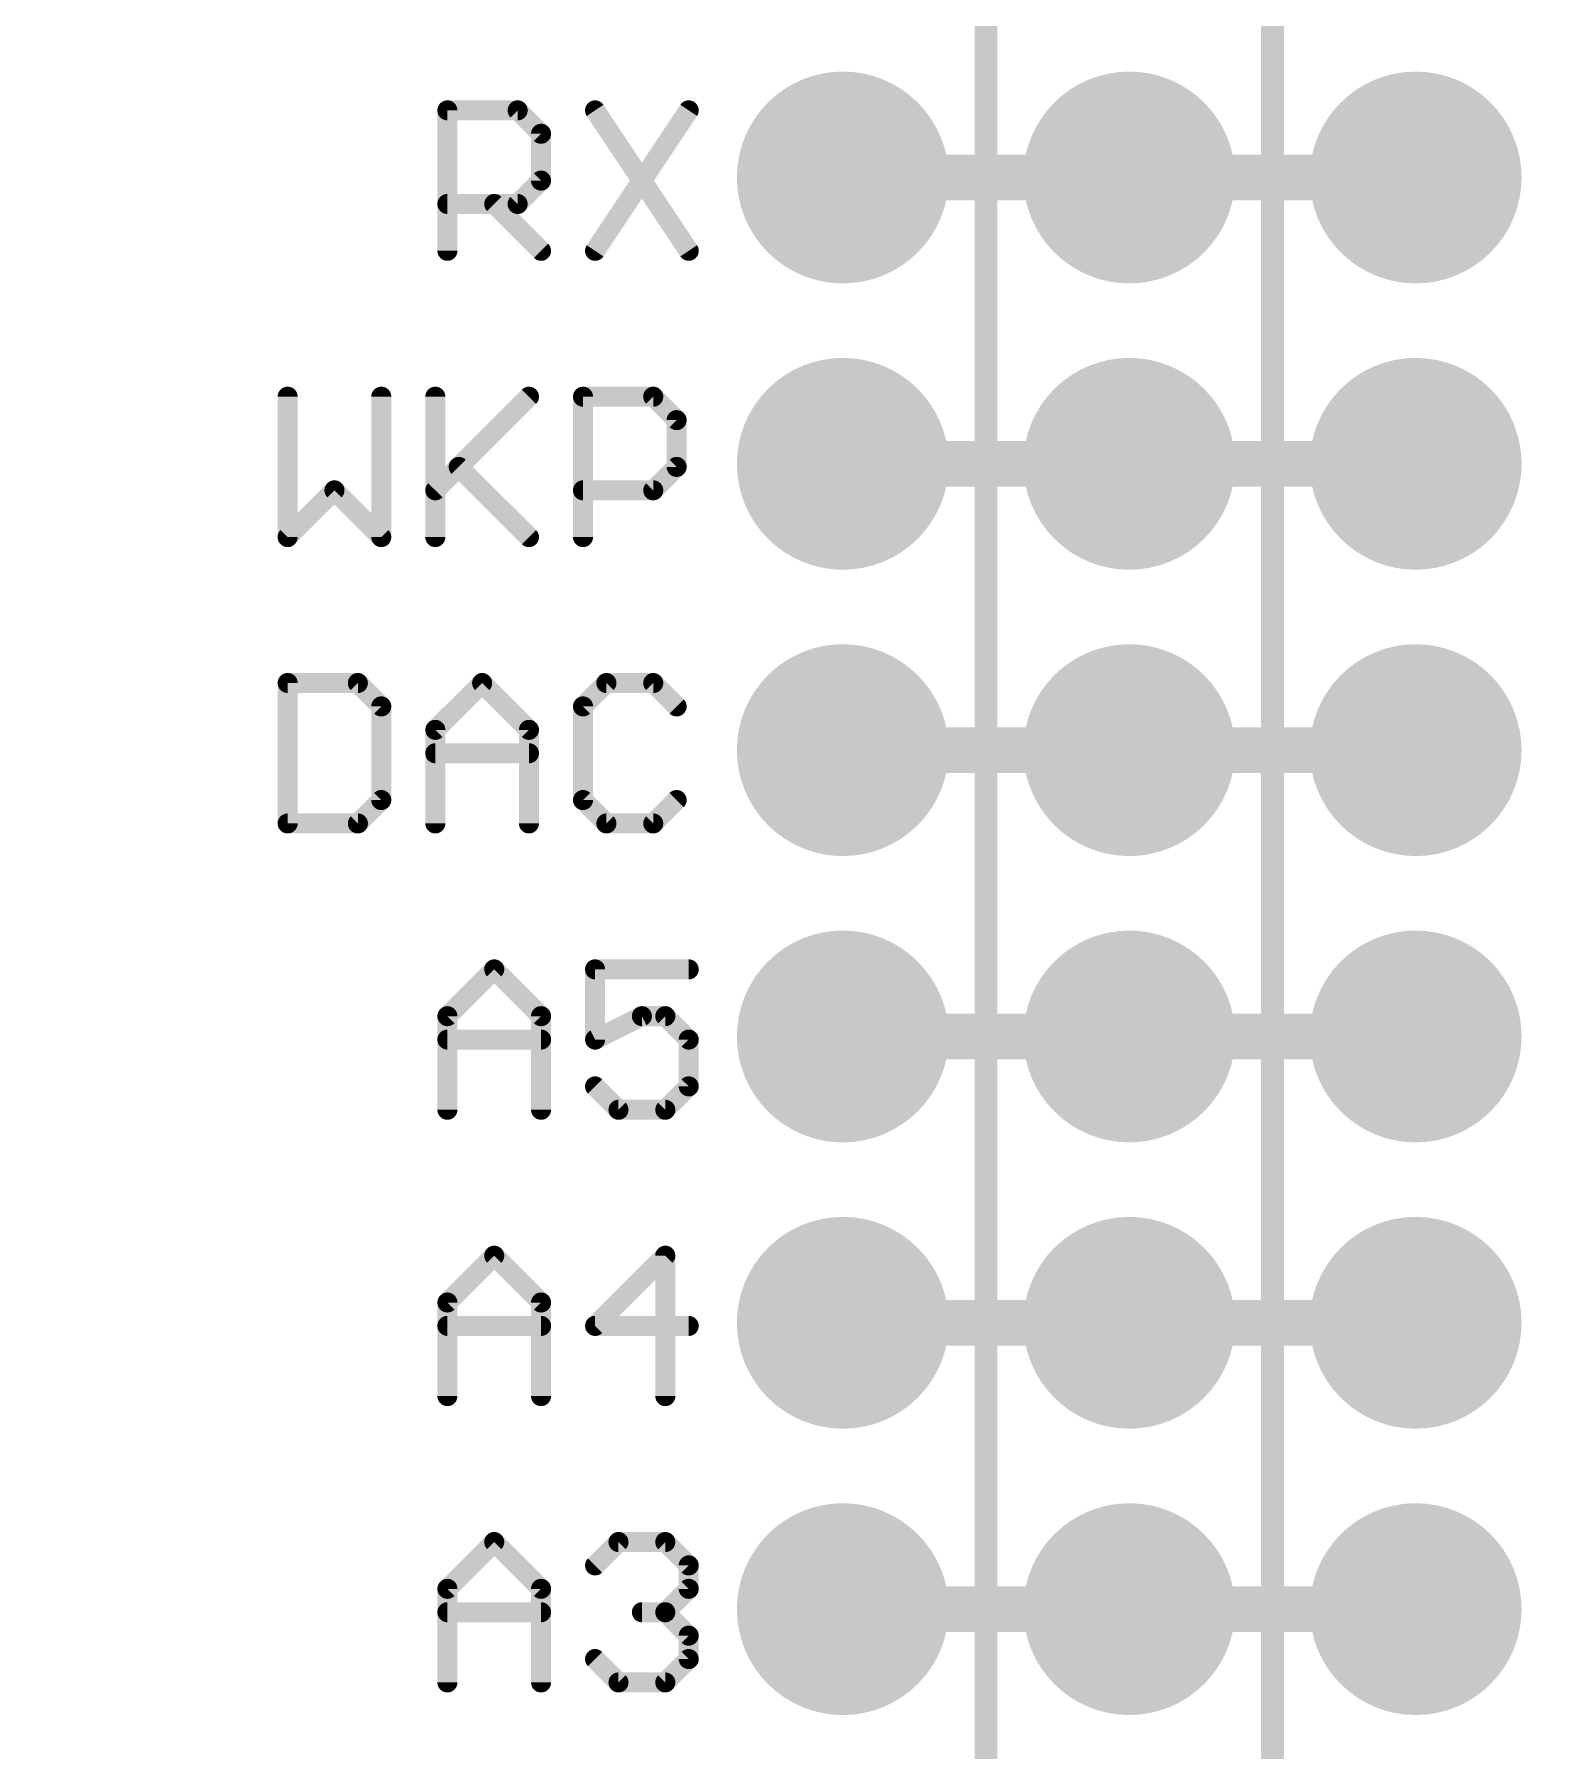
# Model space of a CAD drawing. Extents: x -33.4 to 34.4, y -34.2 to 33.7.
# Drawn here: x -18.6 to -5.17, y -3.01 to 12.22 of the extents above; entities that cross this region are included whole.
import ezdxf

# ---------------------------------------------------------------- set-up
doc = ezdxf.new("R2010")
doc.units = 0
for name, color, linetype in [('1', 12, 'CONTINUOUS'), ('16', 132, 'CONTINUOUS'), ('17', 110, 'CONTINUOUS'), ('20', 53, 'CONTINUOUS'), ('21', 40, 'CONTINUOUS')]:
    doc.layers.add(name, color=color, linetype=linetype)

# ---------------------------------------------------------------- blocks, each defined once
blk = doc.blocks.new('ROUNDP')
at = {"const_width": 0.5}
blk.add_lwpolyline([(0, -0.25, 1), (0, 0.25, 1), (0, -0.25)], format="xyb", dxfattribs=at)

msp = doc.modelspace()

# ---------------------------------------------------------------- linework, layer by layer
at = {"layer": '1'}
for points, const_width in [([(0, 29.2, 1), (0, -29.2)], 0.254), ([(0, 25.4, 0.4142), (-25.4, 0)], 0.254), ([(-11.43, 11.0516, 1), (-11.43, 10.8484)], 0.2032), ([(-8.89, 11.0516, 1), (-8.89, 10.8484)], 0.2032), ([(-8.89, 10.8484, 1), (-8.89, 11.0516)], 0.2032), ([(-6.35, 10.8484, 1), (-6.35, 11.0516)], 0.2032), ([(-11.43, 8.5116, 1), (-11.43, 8.3084)], 0.2032), ([(-8.89, 8.5116, 1), (-8.89, 8.3084)], 0.2032), ([(-8.89, 8.3084, 1), (-8.89, 8.5116)], 0.2032), ([(-6.35, 8.3084, 1), (-6.35, 8.5116)], 0.2032), ([(-11.43, 5.9716, 1), (-11.43, 5.7684)], 0.2032), ([(-8.89, 5.9716, 1), (-8.89, 5.7684)], 0.2032), ([(-8.89, 5.7684, 1), (-8.89, 5.9716)], 0.2032), ([(-6.35, 5.7684, 1), (-6.35, 5.9716)], 0.2032), ([(-11.43, 3.4316, 1), (-11.43, 3.2284)], 0.2032), ([(-8.89, 3.4316, 1), (-8.89, 3.2284)], 0.2032), ([(-8.89, 3.2284, 1), (-8.89, 3.4316)], 0.2032), ([(-6.35, 3.2284, 1), (-6.35, 3.4316)], 0.2032), ([(-11.43, 0.8916, 1), (-11.43, 0.6884)], 0.2032), ([(-8.89, 0.8916, 1), (-8.89, 0.6884)], 0.2032), ([(-8.89, 0.6884, 1), (-8.89, 0.8916)], 0.2032), ([(-6.35, 0.6884, 1), (-6.35, 0.8916)], 0.2032), ([(-25.4, 0, 0.4142), (0, -25.4)], 0.254), ([(-11.43, -1.6484, 1), (-11.43, -1.8516)], 0.2032), ([(-8.89, -1.6484, 1), (-8.89, -1.8516)], 0.2032), ([(-8.89, -1.8516, 1), (-8.89, -1.6484)], 0.2032), ([(-6.35, -1.8516, 1), (-6.35, -1.6484)], 0.2032)]:
    msp.add_lwpolyline(points, format="xyb", dxfattribs=dict(at, const_width=const_width))
at = {"layer": '1', "const_width": 0.4064}
for points in [[(-8.89, 10.95), (-11.43, 10.95)], [(-6.35, 10.95), (-8.89, 10.95)], [(-8.89, 8.41), (-11.43, 8.41)], [(-8.89, 8.41), (-6.35, 8.41)], [(-11.43, 5.87), (-8.89, 5.87)], [(-8.89, 5.87), (-6.35, 5.87)], [(-8.89, 3.33), (-11.43, 3.33)], [(-6.35, 3.33), (-8.89, 3.33)], [(-11.43, 0.79), (-8.89, 0.79)], [(-6.35, 0.79), (-8.89, 0.79)], [(-11.43, -1.75), (-8.89, -1.75)], [(-8.89, -1.75), (-6.35, -1.75)]]:
    msp.add_lwpolyline(points, dxfattribs=at)
at = {"layer": '16', "const_width": 0.4064}
for points in [[(-0.3, 27.5085, 0.4142), (-27.5085, 0.3)], [(-27.5085, -0.3, 0.4142), (-0.3, -27.5085)]]:
    msp.add_lwpolyline(points, format="xyb", dxfattribs=at)
at = {"layer": '20'}
for start, end in [(90, 180), (180, 270)]:
    msp.add_arc((0, 0), 32.766, start, end, dxfattribs=at)
at = {"layer": '21'}
for points, const_width in [([(-10.16, -10.64), (-10.16, 19.84)], 0.2032), ([(-7.62, 19.84), (-7.62, -10.64)], 0.2032), ([(-14.9368, 10.2997), (-14.9368, 11.5454)], 0.1778), ([(-14.9368, 11.5454), (-14.314, 11.5454)], 0.1778), ([(-14.314, 11.5454), (-14.1064, 11.3378)], 0.1778), ([(-13.6271, 11.5454), (-12.7967, 10.2997)], 0.1778), ([(-12.7967, 11.5454), (-13.6271, 10.2997)], 0.1778), ([(-14.1064, 11.3378), (-14.1064, 10.9225)], 0.1778), ([(-14.1064, 10.9225), (-14.314, 10.7149)], 0.1778), ([(-14.314, 10.7149), (-14.9368, 10.7149)], 0.1778), ([(-14.5216, 10.7149), (-14.1064, 10.2997)], 0.1778), ([(-16.3537, 9.0054), (-16.3537, 7.7597)], 0.1778), ([(-15.5233, 7.7597), (-15.5233, 9.0054)], 0.1778), ([(-15.044, 9.0054), (-15.044, 7.7597)], 0.1778), ([(-15.044, 8.1749), (-14.2135, 9.0054)], 0.1778), ([(-13.7342, 7.7597), (-13.7342, 9.0054)], 0.1778), ([(-13.7342, 9.0054), (-13.1114, 9.0054)], 0.1778), ([(-13.1114, 9.0054), (-12.9038, 8.7978)], 0.1778), ([(-12.9038, 8.7978), (-12.9038, 8.3825)], 0.1778), ([(-14.8364, 8.3825), (-14.2135, 7.7597)], 0.1778), ([(-12.9038, 8.3825), (-13.1114, 8.1749)], 0.1778), ([(-16.3537, 7.7597), (-15.9385, 8.1749)], 0.1778), ([(-15.9385, 8.1749), (-15.5233, 7.7597)], 0.1778), ([(-13.1114, 8.1749), (-13.7342, 8.1749)], 0.1778), ([(-16.3537, 6.4654), (-16.3537, 5.2197)], 0.1778), ([(-15.7309, 6.4654), (-16.3537, 6.4654)], 0.1778), ([(-15.5233, 6.2578), (-15.7309, 6.4654)], 0.1778), ([(-15.044, 6.0501), (-14.6287, 6.4654)], 0.1778), ([(-14.6287, 6.4654), (-14.2135, 6.0501)], 0.1778), ([(-13.5266, 6.4654), (-13.7342, 6.2578)], 0.1778), ([(-13.1114, 6.4654), (-13.5266, 6.4654)], 0.1778), ([(-12.9038, 6.2578), (-13.1114, 6.4654)], 0.1778), ([(-15.5233, 5.4273), (-15.5233, 6.2578)], 0.1778), ([(-13.7342, 6.2578), (-13.7342, 5.4273)], 0.1778), ([(-15.044, 5.2197), (-15.044, 6.0501)], 0.1778), ([(-14.2135, 6.0501), (-14.2135, 5.2197)], 0.1778), ([(-15.044, 5.8425), (-14.2135, 5.8425)], 0.1778), ([(-15.7309, 5.2197), (-15.5233, 5.4273)], 0.1778), ([(-13.7342, 5.4273), (-13.5266, 5.2197)], 0.1778), ([(-13.1114, 5.2197), (-12.9038, 5.4273)], 0.1778), ([(-16.3537, 5.2197), (-15.7309, 5.2197)], 0.1778), ([(-13.5266, 5.2197), (-13.1114, 5.2197)], 0.1778), ([(-14.9368, 3.5101), (-14.5216, 3.9254)], 0.1778), ([(-14.5216, 3.9254), (-14.1064, 3.5101)], 0.1778), ([(-12.7967, 3.9254), (-13.6271, 3.9254)], 0.1778), ([(-13.6271, 3.9254), (-13.6271, 3.3025)], 0.1778), ([(-14.9368, 2.6797), (-14.9368, 3.5101)], 0.1778), ([(-14.1064, 3.5101), (-14.1064, 2.6797)], 0.1778), ([(-13.6271, 3.3025), (-13.2119, 3.5101)], 0.1778), ([(-13.2119, 3.5101), (-13.0043, 3.5101)], 0.1778), ([(-13.0043, 3.5101), (-12.7967, 3.3025)], 0.1778), ([(-14.9368, 3.3025), (-14.1064, 3.3025)], 0.1778), ([(-12.7967, 3.3025), (-12.7967, 2.8873)], 0.1778), ([(-13.4195, 2.6797), (-13.6271, 2.8873)], 0.1778), ([(-12.7967, 2.8873), (-13.0043, 2.6797)], 0.1778), ([(-13.0043, 2.6797), (-13.4195, 2.6797)], 0.1778), ([(-14.9368, 0.9701), (-14.5216, 1.3854)], 0.1778), ([(-14.5216, 1.3854), (-14.1064, 0.9701)], 0.1778), ([(-13.0043, 1.3854), (-13.6271, 0.7625)], 0.1778), ([(-13.0043, 0.1397), (-13.0043, 1.3854)], 0.1778), ([(-14.9368, 0.1397), (-14.9368, 0.9701)], 0.1778), ([(-14.1064, 0.9701), (-14.1064, 0.1397)], 0.1778), ([(-14.9368, 0.7625), (-14.1064, 0.7625)], 0.1778), ([(-13.6271, 0.7625), (-12.7967, 0.7625)], 0.1778), ([(-14.9368, -1.5699), (-14.5216, -1.1546)], 0.1778), ([(-14.5216, -1.1546), (-14.1064, -1.5699)], 0.1778), ([(-13.6271, -1.3622), (-13.4195, -1.1546)], 0.1778), ([(-13.4195, -1.1546), (-13.0043, -1.1546)], 0.1778), ([(-13.0043, -1.1546), (-12.7967, -1.3622)], 0.1778), ([(-12.7967, -1.3622), (-12.7967, -1.5699)], 0.1778), ([(-14.9368, -2.4003), (-14.9368, -1.5699)], 0.1778), ([(-14.1064, -1.5699), (-14.1064, -2.4003)], 0.1778), ([(-12.7967, -1.5699), (-13.0043, -1.7775)], 0.1778), ([(-14.9368, -1.7775), (-14.1064, -1.7775)], 0.1778), ([(-13.0043, -1.7775), (-13.2119, -1.7775)], 0.1778), ([(-13.0043, -1.7775), (-12.7967, -1.9851)], 0.1778), ([(-12.7967, -1.9851), (-12.7967, -2.1927)], 0.1778), ([(-13.4195, -2.4003), (-13.6271, -2.1927)], 0.1778), ([(-12.7967, -2.1927), (-13.0043, -2.4003)], 0.1778), ([(-13.0043, -2.4003), (-13.4195, -2.4003)], 0.1778)]:
    msp.add_lwpolyline(points, dxfattribs=dict(at, const_width=const_width))
at = {"layer": '21', "const_width": 0.0889}
for points in [[(-14.8924, 11.5454, 1), (-14.9813, 11.5454)], [(-14.9368, 11.5898, 1), (-14.9368, 11.5009)], [(-14.2826, 11.5768, 1), (-14.3454, 11.5139)], [(-14.314, 11.5009, 1), (-14.314, 11.5898)], [(-13.5901, 11.57, 1), (-13.6641, 11.5207)], [(-12.7597, 11.5207, 1), (-12.8336, 11.57)], [(-14.0619, 11.3378, 1), (-14.1508, 11.3378)], [(-14.1378, 11.3063, 1), (-14.075, 11.3692)], [(-14.1508, 10.9225, 1), (-14.0619, 10.9225)], [(-14.075, 10.8911, 1), (-14.1378, 10.954)], [(-14.9368, 10.7594, 1), (-14.9368, 10.6705)], [(-14.4902, 10.7463, 1), (-14.553, 10.6835)], [(-14.3454, 10.7463, 1), (-14.2826, 10.6835)], [(-14.314, 10.6705, 1), (-14.314, 10.7594)], [(-14.1378, 10.2683, 1), (-14.075, 10.3311)], [(-13.6641, 10.3244, 1), (-13.5901, 10.275)], [(-12.8336, 10.275, 1), (-12.7597, 10.3244)], [(-14.9813, 10.2997, 1), (-14.8924, 10.2997)], [(-16.3092, 9.0054, 1), (-16.3981, 9.0054)], [(-15.4788, 9.0054, 1), (-15.5677, 9.0054)], [(-14.9995, 9.0054, 1), (-15.0884, 9.0054)], [(-14.1821, 8.9739, 1), (-14.245, 9.0368)], [(-13.6898, 9.0054, 1), (-13.7787, 9.0054)], [(-13.7342, 9.0498, 1), (-13.7342, 8.9609)], [(-13.08, 9.0368, 1), (-13.1428, 8.9739)], [(-13.1114, 8.9609, 1), (-13.1114, 9.0498)], [(-12.8594, 8.7978, 1), (-12.9482, 8.7978)], [(-12.9352, 8.7663, 1), (-12.8724, 8.8292)], [(-14.8049, 8.414, 1), (-14.8678, 8.3511)], [(-12.9482, 8.3825, 1), (-12.8594, 8.3825)], [(-12.8724, 8.3511, 1), (-12.9352, 8.414)], [(-15.907, 8.2063, 1), (-15.9699, 8.1435)], [(-15.907, 8.1435, 1), (-15.9699, 8.2063)], [(-15.0754, 8.2063, 1), (-15.0125, 8.1435)], [(-13.7342, 8.2194, 1), (-13.7342, 8.1305)], [(-13.1428, 8.2063, 1), (-13.08, 8.1435)], [(-13.1114, 8.1305, 1), (-13.1114, 8.2194)], [(-16.3851, 7.7911, 1), (-16.3223, 7.7283)], [(-16.3981, 7.7597, 1), (-16.3092, 7.7597)], [(-15.5677, 7.7597, 1), (-15.4788, 7.7597)], [(-15.5547, 7.7283, 1), (-15.4918, 7.7911)], [(-15.0884, 7.7597, 1), (-14.9995, 7.7597)], [(-14.245, 7.7283, 1), (-14.1821, 7.7911)], [(-13.7787, 7.7597, 1), (-13.6898, 7.7597)], [(-16.3092, 6.4654, 1), (-16.3981, 6.4654)], [(-16.3537, 6.5098, 1), (-16.3537, 6.4209)], [(-15.6994, 6.4968, 1), (-15.7623, 6.4339)], [(-15.7309, 6.4209, 1), (-15.7309, 6.5098)], [(-14.5973, 6.4968, 1), (-14.6602, 6.4339)], [(-14.5973, 6.4339, 1), (-14.6602, 6.4968)], [(-13.5266, 6.5098, 1), (-13.5266, 6.4209)], [(-13.4952, 6.4339, 1), (-13.5581, 6.4968)], [(-13.08, 6.4968, 1), (-13.1428, 6.4339)], [(-13.1114, 6.4209, 1), (-13.1114, 6.5098)], [(-15.4788, 6.2578, 1), (-15.5677, 6.2578)], [(-15.5547, 6.2263, 1), (-15.4918, 6.2892)], [(-13.6898, 6.2578, 1), (-13.7787, 6.2578)], [(-13.7657, 6.2892, 1), (-13.7028, 6.2263)], [(-12.9352, 6.2263, 1), (-12.8724, 6.2892)], [(-15.0754, 6.0816, 1), (-15.0125, 6.0187)], [(-14.9995, 6.0501, 1), (-15.0884, 6.0501)], [(-14.1691, 6.0501, 1), (-14.258, 6.0501)], [(-14.245, 6.0187, 1), (-14.1821, 6.0816)], [(-15.044, 5.887, 1), (-15.044, 5.7981)], [(-14.2135, 5.7981, 1), (-14.2135, 5.887)], [(-15.4918, 5.3959, 1), (-15.5547, 5.4587)], [(-13.7028, 5.4587, 1), (-13.7657, 5.3959)], [(-12.8724, 5.3959, 1), (-12.9352, 5.4587)], [(-15.5677, 5.4273, 1), (-15.4788, 5.4273)], [(-13.7787, 5.4273, 1), (-13.6898, 5.4273)], [(-16.3537, 5.2642, 1), (-16.3537, 5.1753)], [(-16.3981, 5.2197, 1), (-16.3092, 5.2197)], [(-15.7623, 5.2511, 1), (-15.6994, 5.1883)], [(-15.7309, 5.1753, 1), (-15.7309, 5.2642)], [(-15.0884, 5.2197, 1), (-14.9995, 5.2197)], [(-14.258, 5.2197, 1), (-14.1691, 5.2197)], [(-13.5266, 5.2642, 1), (-13.5266, 5.1753)], [(-13.5581, 5.1883, 1), (-13.4952, 5.2511)], [(-13.1428, 5.2511, 1), (-13.08, 5.1883)], [(-13.1114, 5.1753, 1), (-13.1114, 5.2642)], [(-14.4902, 3.9568, 1), (-14.553, 3.8939)], [(-14.4902, 3.8939, 1), (-14.553, 3.9568)], [(-13.6271, 3.9698, 1), (-13.6271, 3.8809)], [(-13.5827, 3.9254, 1), (-13.6715, 3.9254)], [(-12.7967, 3.8809, 1), (-12.7967, 3.9698)], [(-14.9683, 3.5416, 1), (-14.9054, 3.4787)], [(-14.8924, 3.5101, 1), (-14.9813, 3.5101)], [(-14.0619, 3.5101, 1), (-14.1508, 3.5101)], [(-14.1378, 3.4787, 1), (-14.075, 3.5416)], [(-13.2119, 3.5546, 1), (-13.2119, 3.4657)], [(-13.192, 3.4704, 1), (-13.2318, 3.5499)], [(-12.9728, 3.5416, 1), (-13.0357, 3.4787)], [(-13.0043, 3.4657, 1), (-13.0043, 3.5546)], [(-14.9368, 3.347, 1), (-14.9368, 3.2581)], [(-14.1064, 3.2581, 1), (-14.1064, 3.347)], [(-13.647, 3.3423, 1), (-13.6072, 3.2628)], [(-12.7522, 3.3025, 1), (-12.8411, 3.3025)], [(-12.8281, 3.2711, 1), (-12.7652, 3.334)], [(-13.6715, 3.3025, 1), (-13.5827, 3.3025)], [(-13.5957, 2.9187, 1), (-13.6585, 2.8559)], [(-12.8411, 2.8873, 1), (-12.7522, 2.8873)], [(-12.7652, 2.8559, 1), (-12.8281, 2.9187)], [(-13.4195, 2.7241, 1), (-13.4195, 2.6353)], [(-13.4509, 2.6483, 1), (-13.3881, 2.7111)], [(-13.0357, 2.7111, 1), (-12.9728, 2.6483)], [(-13.0043, 2.6353, 1), (-13.0043, 2.7241)], [(-14.9813, 2.6797, 1), (-14.8924, 2.6797)], [(-14.1508, 2.6797, 1), (-14.0619, 2.6797)], [(-14.4902, 1.4168, 1), (-14.553, 1.3539)], [(-14.4902, 1.3539, 1), (-14.553, 1.4168)], [(-12.9598, 1.3854, 1), (-13.0487, 1.3854)], [(-12.9728, 1.3539, 1), (-13.0357, 1.4168)], [(-14.9683, 1.0016, 1), (-14.9054, 0.9387)], [(-14.8924, 0.9701, 1), (-14.9813, 0.9701)], [(-14.0619, 0.9701, 1), (-14.1508, 0.9701)], [(-14.1378, 0.9387, 1), (-14.075, 1.0016)], [(-14.9368, 0.807, 1), (-14.9368, 0.7181)], [(-14.1064, 0.7181, 1), (-14.1064, 0.807)], [(-13.6271, 0.807, 1), (-13.6271, 0.7181)], [(-13.6585, 0.794, 1), (-13.5957, 0.7311)], [(-12.7967, 0.7181, 1), (-12.7967, 0.807)], [(-14.9813, 0.1397, 1), (-14.8924, 0.1397)], [(-14.1508, 0.1397, 1), (-14.0619, 0.1397)], [(-13.0487, 0.1397, 1), (-12.9598, 0.1397)], [(-14.4902, -1.1232, 1), (-14.553, -1.1861)], [(-14.4902, -1.1861, 1), (-14.553, -1.1232)], [(-13.4195, -1.1102, 1), (-13.4195, -1.1991)], [(-13.3881, -1.1861, 1), (-13.4509, -1.1232)], [(-12.9728, -1.1232, 1), (-13.0357, -1.1861)], [(-13.0043, -1.1991, 1), (-13.0043, -1.1102)], [(-13.6585, -1.3308, 1), (-13.5957, -1.3937)], [(-12.7522, -1.3622, 1), (-12.8411, -1.3622)], [(-12.8281, -1.3937, 1), (-12.7652, -1.3308)], [(-14.9683, -1.5384, 1), (-14.9054, -1.6013)], [(-14.8924, -1.5699, 1), (-14.9813, -1.5699)], [(-14.0619, -1.5699, 1), (-14.1508, -1.5699)], [(-14.1378, -1.6013, 1), (-14.075, -1.5384)], [(-12.7652, -1.6013, 1), (-12.8281, -1.5384)], [(-12.8411, -1.5699, 1), (-12.7522, -1.5699)], [(-14.9368, -1.733, 1), (-14.9368, -1.8219)], [(-14.1064, -1.8219, 1), (-14.1064, -1.733)], [(-13.2119, -1.733, 1), (-13.2119, -1.8219)], [(-12.9728, -1.746, 1), (-13.0357, -1.8089)], [(-13.0357, -1.746, 1), (-12.9728, -1.8089)], [(-13.0043, -1.8219, 1), (-13.0043, -1.733)], [(-12.7522, -1.9851, 1), (-12.8411, -1.9851)], [(-12.8281, -2.0165, 1), (-12.7652, -1.9537)], [(-13.5957, -2.1613, 1), (-13.6585, -2.2241)], [(-12.7652, -2.2241, 1), (-12.8281, -2.1613)], [(-12.8411, -2.1927, 1), (-12.7522, -2.1927)], [(-14.9813, -2.4003, 1), (-14.8924, -2.4003)], [(-14.1508, -2.4003, 1), (-14.0619, -2.4003)], [(-13.4195, -2.3559, 1), (-13.4195, -2.4447)], [(-13.4509, -2.4317, 1), (-13.3881, -2.3689)], [(-13.0357, -2.3689, 1), (-12.9728, -2.4317)], [(-13.0043, -2.4447, 1), (-13.0043, -2.3559)]]:
    msp.add_lwpolyline(points, format="xyb", dxfattribs=at)

# ---------------------------------------------------------------- block references
at = {"layer": '17', "xscale": 1.8796, "yscale": 1.8796}
for p in [(-11.43, 10.95), (-11.43, 10.95), (-8.89, 10.95), (-8.89, 10.95), (-6.35, 10.95), (-6.35, 10.95), (-11.43, 8.41), (-11.43, 8.41), (-8.89, 8.41), (-8.89, 8.41), (-6.35, 8.41), (-6.35, 8.41), (-11.43, 5.87), (-11.43, 5.87), (-8.89, 5.87), (-8.89, 5.87), (-6.35, 5.87), (-6.35, 5.87), (-11.43, 3.33), (-11.43, 3.33), (-8.89, 3.33), (-8.89, 3.33), (-6.35, 3.33), (-6.35, 3.33), (-11.43, 0.79), (-11.43, 0.79), (-8.89, 0.79), (-8.89, 0.79), (-6.35, 0.79), (-6.35, 0.79), (-11.43, -1.75), (-11.43, -1.75), (-8.89, -1.75), (-8.89, -1.75), (-6.35, -1.75), (-6.35, -1.75)]:
    msp.add_blockref('ROUNDP', p, dxfattribs=at)

doc.saveas('drawing.dxf')
